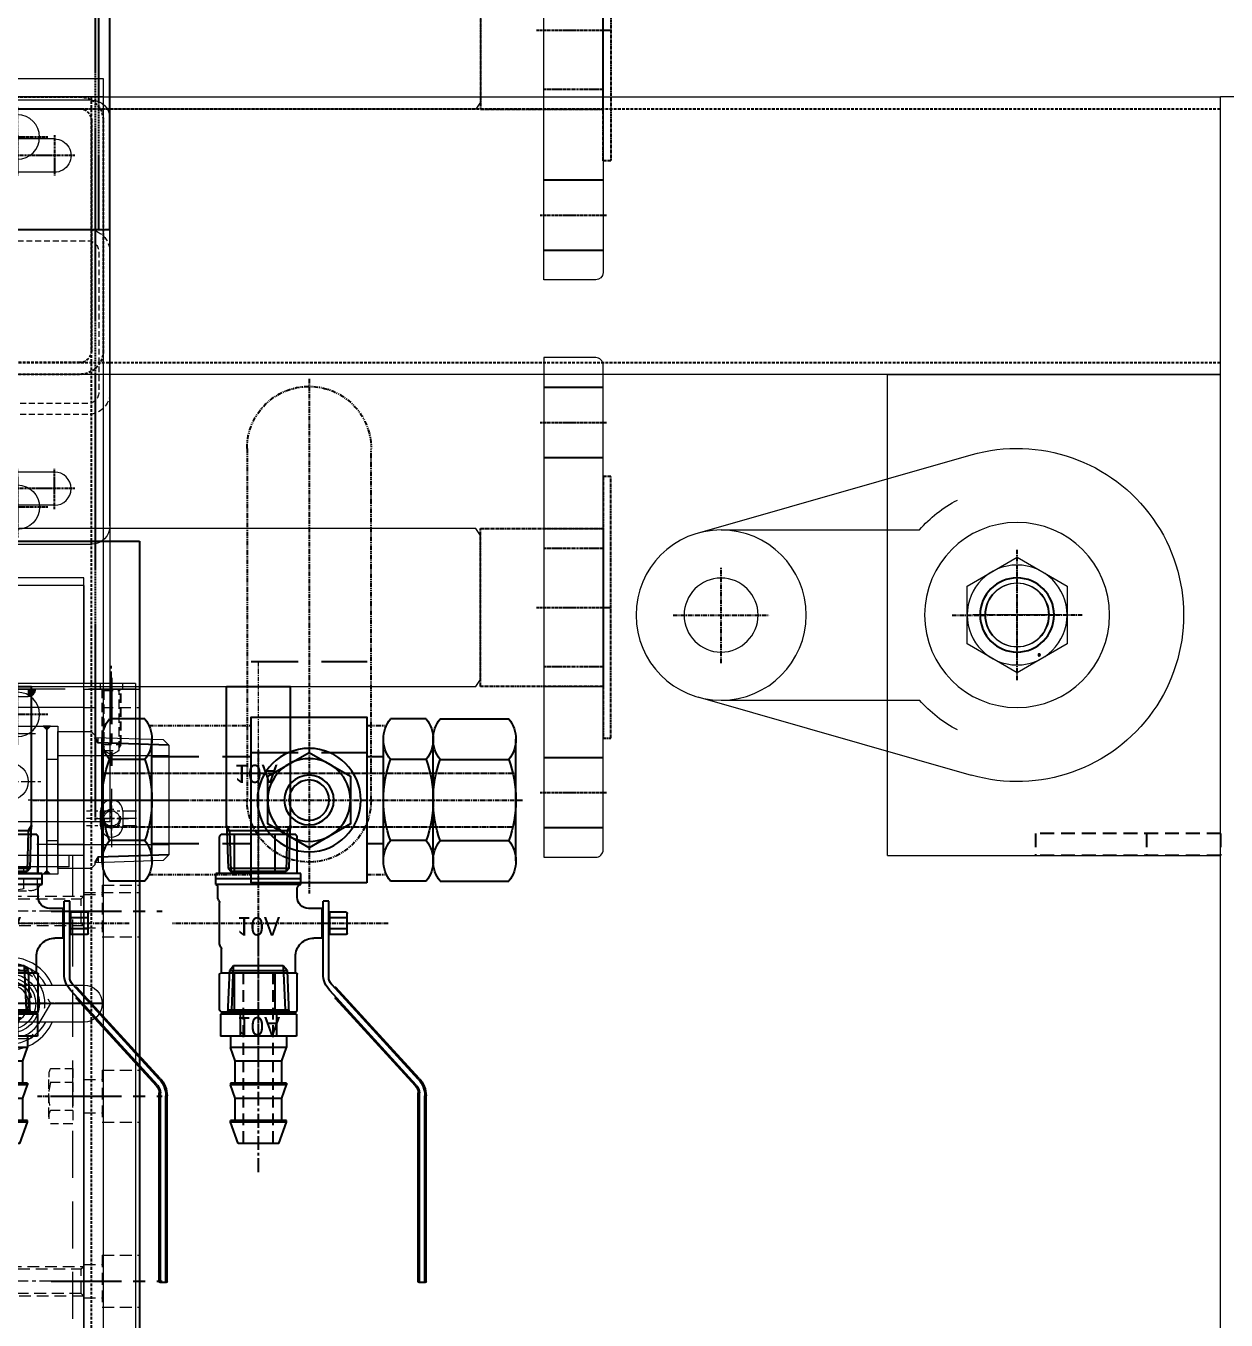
# Model space of a CAD drawing. Header units: millimetres. Extents: x -32759 to 129432, y 390 to 54305.
# Drawn here: x 22069.1 to 22393.5, y 25416.4 to 25766.1 of the extents above; entities that cross this region are included whole.
import ezdxf

# ---------------------------------------------------------------- set-up
doc = ezdxf.new("R2010")
doc.units = ezdxf.units.MM
for name, pattern in [('AM_ISO08W050', [18, 12, -1.5, 3, -1.5]), ('CENTER', [2, 1.25, -0.25, 0.25, -0.25]), ('CENTER1', [10, 7, -1, 1, -1]), ('CENTER2', [28.575, 19.05, -3.175, 3.175, -3.175]), ('DASHED', [19.05, 12.7, -6.35]), ('HIDDEN', [0.375, 0.25, -0.125]), ('HIDDEN2', [4.7625, 3.175, -1.5875]), ('HIDDENX2', [19.05, 12.7, -6.35]), ('PHANTOM', [2.5, 1.25, -0.25, 0.25, -0.25, 0.25, -0.25]), ('PHANTOMX2', [5, 2.5, -0.5, 0.5, -0.5, 0.5, -0.5])]:
    doc.linetypes.add(name, pattern=pattern)
for name, color, linetype in [('01b', 30, 'Continuous'), ('01d', 211, 'Continuous'), ('02', 2, 'PHANTOM'), ('2', 2, 'DASHED'), ('3', 5, 'Continuous'), ('4', 102, 'Continuous'), ('44', 4, 'CENTER'), ('BALL-VALVE-1', 1, 'CENTER'), ('BALL-VALVE-2', 2, 'HIDDEN'), ('BALL-VALVE-3', 3, 'DASHED'), ('BALL-VALVE-4', 4, 'PHANTOM'), ('BALL-VALVE-5', 7, 'Continuous'), ('BALL-VALVE-8', 8, 'Continuous'), ('BOM-UDEF', 3, 'Continuous'), ('CEN', 1, 'CENTER'), ('CENTER', 1, 'CENTER'), ('CL', 1, 'CENTER'), ('H', 2, 'HIDDEN'), ('HL', 2, 'HIDDEN'), ('PL', 5, 'PHANTOM'), ('RD', 5, 'Continuous'), ('THIN', 3, 'Continuous'), ('마크5', 254, 'Continuous')]:
    doc.layers.add(name, color=color, linetype=linetype)
doc.layers.add('1중심선', color=1, linetype='CENTER', lineweight=18)
doc.layers.add('_BODY', color=7, linetype='Continuous', lineweight=13)
doc.styles.add('H', font='')
doc.styles.get('H').set_extended_font_data('Dotum')

# ---------------------------------------------------------------- blocks, each defined once
blk = doc.blocks.new('tyuserw')
at = {"ltscale": 0.5}
for p, q in [((207682.54, 29889.07), (206582.54, 29889.07)), ((207682.54, 29889.07), (207682.54, 29814.07)), ((206582.54, 29814.07), (207682.54, 29814.07))]:
    blk.add_line(p, q, dxfattribs=at)
at = {"layer": 'HL', "ltscale": 3}
for p, q in [((206582.54, 29885.87), (207682.54, 29885.87)), ((206582.54, 29817.27), (207682.54, 29817.27))]:
    blk.add_line(p, q, dxfattribs=at)
blk = doc.blocks.new('r6urtwtw')
at = {"ltscale": 0.5}
for p in [(208348.3, 30972.38), (205988.3, 30897.38)]:
    blk.add_line(p, (208348.3, 30897.38), dxfattribs=at)
blk = doc.blocks.new('5ysrgsds')
at = {"color": 1, "linetype": 'AM_ISO08W050'}
for p, q in [((32769.17, -91740.58), (32769.17, -91764.58)), ((32757.17, -91752.58), (32781.17, -91752.58))]:
    blk.add_line(p, q, dxfattribs=at)
at = {"color": 3}
blk.add_circle((32769.17, -91752.58), 8.65, dxfattribs=at)
at = {"color": 1}
blk.add_arc((32769.17, -91752.58), 10, 270, 180, dxfattribs=at)
blk = doc.blocks.new('turwt')
at = {"color": 3}
for p, q in [((209511.67, 17710.88), (209421.67, 17710.88)), ((209421.67, 17710.88), (209421.67, 17580.88)), ((209511.67, 17710.88), (209511.67, 17580.88)), ((209511.67, 17580.88), (209421.67, 17580.88))]:
    blk.add_line(p, q, dxfattribs=at)
blk.add_blockref('5ysrgsds', (176707.5, 109398.46), dxfattribs=at)
blk = doc.blocks.new('6erwt')
at = {"layer": 'H', "ltscale": 15}
for p, q in [((209894.97, 17670.64), (209894.97, 17676.64)), ((209894.97, 17676.64), (209944.97, 17676.64)), ((209914.97, 17670.64), (209914.97, 17676.64)), ((209944.97, 17670.64), (209944.97, 17676.64)), ((209894.97, 17670.64), (209944.97, 17670.64))]:
    blk.add_line(p, q, dxfattribs=at)
blk = doc.blocks.new('HS_BOM', base_point=(-3113.55, 16316.28))
at = {"layer": 'BOM-UDEF'}
blk.add_circle((-3113.55, 16316.28), 0.25, dxfattribs=at)
blk = doc.blocks.new('jt-m20앙카조절좌-b')
for p, q in [((63882.05, 12636.07), (63956, 12657.24)), ((63888.38, 12636.96), (63942, 12636.96)), ((63968.38, 12629.55), (63954.88, 12621.76)), ((63981.88, 12621.76), (63968.38, 12629.55)), ((63954.88, 12621.76), (63954.88, 12606.17)), ((63981.88, 12606.17), (63981.88, 12621.76)), ((63954.88, 12606.17), (63968.38, 12598.37)), ((63968.38, 12598.37), (63981.88, 12606.17)), ((63882.05, 12591.85), (63956, 12570.69)), ((63888.38, 12590.96), (63942, 12590.96))]:
    blk.add_line(p, q)
for centre, radius in [((63968.38, 12613.96), 25), ((63888.38, 12613.96), 23), ((63968.38, 12613.96), 13.5), ((63888.38, 12613.96), 10), ((63968.38, 12613.96), 8.56)]:
    blk.add_circle(centre, radius)
for radius, start, end in [(45.01, 254.0289, 105.9711), (35, 117.4585, 138.9177), (35, 221.0823, 242.5415)]:
    blk.add_arc((63968.38, 12613.96), radius, start, end)
at = {"layer": 'CL'}
for p, q in [((63968.38, 12631.54), (63968.38, 12596.38)), ((63888.38, 12626.96), (63888.38, 12600.96)), ((63875.38, 12613.96), (63901.38, 12613.96)), ((63950.8, 12613.96), (63985.96, 12613.96))]:
    blk.add_line(p, q, dxfattribs=at)
at = {"layer": 'RD'}
blk.add_circle((63968.38, 12613.96), 10, dxfattribs=at)
at = {"layer": 'BOM-UDEF'}
blk.add_blockref('HS_BOM', (63974.38, 12624.76), dxfattribs=at)
blk = doc.blocks.new('etqwrw')
at = {"color": 0, "rotation": 270}
for name, p in [('turwt', (193448.45, 226652.08)), ('6erwt', (193482.69, 227125.38))]:
    blk.add_blockref(name, p, dxfattribs=at)
at = {"extrusion": (0, 0, -1), "zscale": -1, "rotation": 89.98150622363195}
blk.add_blockref('jt-m20앙카조절좌-b', (-198501.02, -46797.05), dxfattribs=at)
blk = doc.blocks.new('78544')
at = {"color": 0}
blk.add_blockref('r6urtwtw', (-16068.99, -6753.33), dxfattribs=at)
at = {"color": 0, "xscale": -1}
blk.add_blockref('etqwrw', (403233.65, 6913.65), dxfattribs=at)
at = {"color": 0, "rotation": 90}
blk.add_blockref('tyuserw', (222093.38, -183538.49), dxfattribs=at)
blk = doc.blocks.new('546YQQR3')
at = {"ltscale": 0.5}
for p, q in [((208098.28, 17591.14), (207248.28, 17591.14)), ((208098.28, 16766.14), (208098.28, 17591.14))]:
    blk.add_line(p, q, dxfattribs=at)
blk = doc.blocks.new('UYEWS')
blk.add_blockref('546YQQR3', (0, 293.69))
blk = doc.blocks.new('56WERWT')
at = {"ltscale": 0.5}
for p, q in [((208553.36, 12985.34), (207713.36, 12985.34)), ((207713.36, 12985.34), (207713.36, 12910.34)), ((208553.36, 12985.34), (208553.36, 12910.34)), ((207713.36, 12910.34), (208553.36, 12910.34))]:
    blk.add_line(p, q, dxfattribs=at)
at = {"layer": 'HL', "ltscale": 3}
for p, q in [((207713.36, 12982.14), (208553.36, 12982.14)), ((207713.36, 12913.54), (208553.36, 12913.54))]:
    blk.add_line(p, q, dxfattribs=at)
blk = doc.blocks.new('875654')
at = {"layer": 'HL', "ltscale": 3}
for p, q in [((237346.1, 2606.34), (237283.9, 2606.34)), ((237346.1, 2603.14), (237283.9, 2603.14)), ((237277.5, 2599.94), (237277.5, 2537.74)), ((237280.7, 2599.94), (237280.7, 2537.74)), ((237349.3, 2537.74), (237349.3, 2599.94)), ((237352.5, 2537.74), (237352.5, 2599.94)), ((237283.9, 2534.54), (237346.1, 2534.54)), ((237283.9, 2531.34), (237346.1, 2531.34))]:
    blk.add_line(p, q, dxfattribs=at)
for centre, radius, start, end in [((237283.9, 2599.94), 6.4, 90, 180), ((237346.1, 2599.94), 6.4, 0, 90), ((237283.9, 2599.94), 3.2, 90, 180), ((237346.1, 2599.94), 3.2, 0, 90), ((237283.9, 2537.74), 6.4, 180, 270), ((237283.9, 2537.74), 3.2, 180, 270), ((237346.1, 2537.74), 6.4, 270, 0), ((237346.1, 2537.74), 3.2, 270, 0)]:
    blk.add_arc(centre, radius, start, end, dxfattribs=at)
blk = doc.blocks.new('574534')
for name, p in [('UYEWS', (-13724.46, 3117.63)), ('56WERWT', (-14184.54, 8017.12))]:
    blk.add_blockref(name, p)
at = {"color": 0}
blk.add_blockref('875654', (-42983.68, 18396.12), dxfattribs=at)
blk = doc.blocks.new('AE4TV4SE5YR6Y')
at = {"color": 2, "linetype": 'HIDDENX2', "ltscale": 0.5}
blk.add_lwpolyline([(-7337.92, 5245.23), (-7326.95, 5245.23), (-7321.47, 5254.73), (-7326.95, 5264.23), (-7337.92, 5264.23), (-7343.41, 5254.73), (-7337.92, 5245.23)], dxfattribs=at)
blk.add_circle((-7332.44, 5254.73), 9.5, dxfattribs=at)
blk.add_circle((-7332.44, 5254.73), 5.05)
at = {"layer": 'CENTER'}
for p, q in [((-7332.44, 5267.23), (-7332.44, 5242.23)), ((-7346.41, 5254.73), (-7318.47, 5254.73))]:
    blk.add_line(p, q, dxfattribs=at)
at = {"layer": 'THIN'}
blk.add_arc((-7332.44, 5254.73), 6, 255, 165, dxfattribs=at)
blk = doc.blocks.new('A4TCES5YTRTY')
at = {"color": 2, "linetype": 'HIDDENX2', "ltscale": 0.2}
for p, q in [((-7334.14, 5176.05), (-7334.14, 5164.79)), ((-7334.72, 5174.17), (-7340.64, 5174.17)), ((-7334.72, 5166.67), (-7340.64, 5166.67))]:
    blk.add_line(p, q, dxfattribs=at)
blk.add_lwpolyline([(-7340.64, 5177.92), (-7334.72, 5177.92, -0.309401), (-7334.72, 5174.17, -0.154701), (-7334.72, 5166.67, -0.309401), (-7334.72, 5162.91), (-7340.64, 5162.91), (-7340.64, 5177.92)], format="xyb", dxfattribs=at)
at = {"layer": 'CENTER'}
blk.add_line((-7331.14, 5170.42), (-7343.64, 5170.42), dxfattribs=at)
blk = doc.blocks.new('A$C0981541C')
at = {"color": 3}
for p, q in [((365, 40), (-65, 40)), ((-65, 40), (-65, 0)), ((365, 0), (365, 40)), ((365, 0), (-65, 0))]:
    blk.add_line(p, q, dxfattribs=at)
at = {"color": 2, "linetype": 'HIDDENX2'}
for p, q in [((-62, 40), (-62, 4)), ((362, 4), (362, 40)), ((-65, 4), (-62, 4)), ((362, 4), (365, 4)), ((-65, 3), (365, 3))]:
    blk.add_line(p, q, dxfattribs=at)
at = {"color": 1, "linetype": 'CENTER', "ltscale": 3}
for p, q in [((-25, 34.44), (-25, 5.56)), ((325, 34.44), (325, 5.56)), ((-10.56, 20), (-39.44, 20)), ((310.56, 20), (339.44, 20))]:
    blk.add_line(p, q, dxfattribs=at)
at = {"color": 3}
for centre in [(-25, 20), (325, 20)]:
    blk.add_circle(centre, 7, dxfattribs=at)
at = {"extrusion": (0, 0, -1), "zscale": -1, "rotation": 90.00000000000004}
for p in [(5279.73, 7352.44), (4929.73, 7352.44)]:
    blk.add_blockref('AE4TV4SE5YR6Y', p, dxfattribs=at)
at = {"extrusion": (0, 0, -1), "xscale": -1, "zscale": -1}
blk.add_blockref('A4TCES5YTRTY', (-7278.64, -5150.42), dxfattribs=at)
at = {"xscale": -1}
blk.add_blockref('A4TCES5YTRTY', (-6978.64, -5150.42), dxfattribs=at)
at = {"extrusion": (0, 0, -1), "xscale": -1, "zscale": -1, "rotation": 270}
for p in [(-5170.42, 7343.64), (-5320.42, 7343.64), (-5470.42, 7343.64)]:
    blk.add_blockref('A4TCES5YTRTY', p, dxfattribs=at)
blk = doc.blocks.new('A$C4AA64E7E')
at = {"color": 3}
for p, q in [((-20, 0), (-20, -40)), ((-20, 0), (630, 0)), ((-20, -40), (630, -40))]:
    blk.add_line(p, q, dxfattribs=at)
at = {"color": 2, "linetype": 'HIDDENX2', "ltscale": 3}
blk.add_line((-5, 0), (-5, -3), dxfattribs=at)
at = {"color": 2, "linetype": 'HIDDENX2'}
blk.add_line((-20, -3), (630, -3), dxfattribs=at)
at = {"color": 1, "linetype": 'CENTER', "ltscale": 3}
blk.add_line((8.91, -20), (-8.91, -20), dxfattribs=at)
at = {"color": 3}
blk.add_circle((0, -20), 5, dxfattribs=at)
blk = doc.blocks.new('A$C50693D2F')
at = {"color": 0, "linetype": 'HIDDEN', "ltscale": 10}
for p, q in [((17.3, -6.06), (17.3, -11.06)), ((18.9, -6.49), (18.9, -10.62))]:
    blk.add_line(p, q, dxfattribs=at)
for points in [[(2.3, -6.06), (2.73, -6.49), (2.73, -10.62), (2.3, -11.06)], [(2.73, -6.49), (18.9, -6.49), (20.09, -8.56), (18.9, -10.62), (2.73, -10.62)]]:
    blk.add_lwpolyline(points, dxfattribs=at)
at = {"layer": 'CENTER', "ltscale": 10}
blk.add_line((-0.7, -8.56), (23.09, -8.56), dxfattribs=at)
at = {"layer": 'THIN', "color": 0, "linetype": 'HIDDEN', "ltscale": 10}
for points in [[(2.3, -6.06), (17.3, -6.06), (18.05, -6.49)], [(18.05, -10.62), (17.3, -11.06), (2.3, -11.06)]]:
    blk.add_lwpolyline(points, dxfattribs=at)
blk = doc.blocks.new('A$C48716A74')
at = {"color": 2}
for p, q in [((-15, -60), (-15, 460)), ((0, 460), (-15, 460)), ((0, -60), (0, 460)), ((0, -60), (-15, -60))]:
    blk.add_line(p, q, dxfattribs=at)
at = {"color": 0, "linetype": 'HIDDEN2'}
for p, q in [((0, 455), (-15, 455)), ((-5, 407), (-15, 407)), ((-5, 393), (-5, 407)), ((0, 405), (-15, 405)), ((0, 404.5), (-5, 404.5)), ((0, 395.5), (-5, 395.5)), ((-5, 393), (-15, 393)), ((-5, 357), (-15, 357)), ((-5, 343), (-5, 357)), ((0, 354.5), (-5, 354.5)), ((-5, 343), (-15, 343)), ((0, 345.5), (-5, 345.5)), ((-5, 307), (-15, 307)), ((-5, 293), (-5, 307)), ((0, 304.5), (-5, 304.5)), ((0, 295.5), (-5, 295.5)), ((-5, 293), (-15, 293)), ((0, 250), (-15, 250)), ((-5, 245), (-15, 245)), ((-5, 231), (-5, 245)), ((0, 242.5), (-5, 242.5)), ((-5, 231), (-15, 231)), ((0, 233.5), (-5, 233.5)), ((-5, 207), (-15, 207)), ((-5, 193), (-5, 207)), ((0, 203), (-15, 203)), ((0, 204.5), (-5, 204.5)), ((0, 197), (-15, 197)), ((-5, 193), (-15, 193)), ((0, 195.5), (-5, 195.5)), ((-5, 169), (-15, 169)), ((-5, 155), (-5, 169)), ((0, 166.5), (-5, 166.5)), ((0, 157.5), (-5, 157.5)), ((-5, 155), (-15, 155)), ((0, 150), (-15, 150)), ((-5, 107), (-15, 107)), ((-5, 93), (-5, 107)), ((0, 104.5), (-5, 104.5)), ((0, 95.5), (-5, 95.5)), ((-5, 93), (-15, 93)), ((-5, 57), (-15, 57)), ((-5, 43), (-5, 57)), ((0, 54.5), (-5, 54.5)), ((0, 45.5), (-5, 45.5)), ((-5, 43), (-15, 43)), ((-5, 7), (-15, 7)), ((-5, -7), (-5, 7)), ((0, 4.5), (-5, 4.5)), ((0, -5), (-15, -5)), ((0, -4.5), (-5, -4.5)), ((-5, -7), (-15, -7)), ((0, -55), (-15, -55))]:
    blk.add_line(p, q, dxfattribs=at)
at = {"color": 1, "linetype": 'CENTER', "ltscale": 3}
for p, q in [((-7.5, 429.58), (-7.5, 420.42)), ((-2.92, 425), (-12.08, 425)), ((-7.5, 279.58), (-7.5, 270.42)), ((-2.92, 275), (-12.08, 275)), ((-7.5, 129.58), (-7.5, 120.42)), ((-2.92, 125), (-12.08, 125)), ((-7.5, -20.42), (-7.5, -29.58)), ((-2.92, -25), (-12.08, -25))]:
    blk.add_line(p, q, dxfattribs=at)
at = {"color": 251, "linetype": 'HIDDEN', "ltscale": 10}
for points in [[(-15, 262), (-14.46, 262.54), (-14.46, 267.46), (-15, 268)], [(-14.46, 267.46), (-0.54, 267.46)], [(0, 262), (-0.54, 262.54), (-0.54, 267.46), (0, 268)], [(-0.54, 262.54), (-14.46, 262.54)], [(-15, 197), (-14.46, 197.54), (-14.46, 202.46), (-15, 203)], [(0, 197), (-0.54, 197.54), (-0.54, 202.46), (0, 203)], [(-14.46, 202.46), (-0.54, 202.46)], [(-0.54, 197.54), (-14.46, 197.54)], [(-15, 132), (-14.46, 132.54), (-14.46, 137.46), (-15, 138)], [(-14.46, 137.46), (-0.54, 137.46)], [(0, 132), (-0.54, 132.54), (-0.54, 137.46), (0, 138)], [(-0.54, 132.54), (-14.46, 132.54)]]:
    blk.add_lwpolyline(points, dxfattribs=at)
at = {"color": 3}
for centre in [(-7.5, 425), (-7.5, 275), (-7.5, 125), (-7.5, -25)]:
    blk.add_circle(centre, 2.1, dxfattribs=at)
for centre in [(-7.5, 425), (-7.5, 275), (-7.5, 125), (-7.5, -25)]:
    blk.add_arc(centre, 2.5, 254.966, 194.591)
at = {"layer": 'CEN', "color": 6, "linetype": 'CENTER2'}
for p, q in [((8.85, 430), (-21.19, 430)), ((8.85, -30), (-21.19, -30))]:
    blk.add_line(p, q, dxfattribs=at)
at = {"layer": 'CEN', "linetype": 'CENTER2'}
for p, q in [((8.85, 400), (-21.19, 400)), ((8.85, 400), (-21.19, 400)), ((8.85, 350), (-21.19, 350)), ((8.85, 350), (-21.19, 350)), ((8.85, 300), (-21.19, 300)), ((8.85, 300), (-21.19, 300)), ((8.85, 238), (-21.19, 238)), ((8.85, 238), (-21.19, 238)), ((8.85, 200), (-21.19, 200)), ((8.85, 200), (-21.19, 200)), ((8.85, 162), (-21.19, 162)), ((8.85, 162), (-21.19, 162)), ((8.85, 100), (-21.19, 100)), ((8.85, 100), (-21.19, 100)), ((8.85, 50), (-21.19, 50)), ((8.85, 50), (-21.19, 50)), ((8.85, 0), (-21.19, 0)), ((8.85, 0), (-21.19, 0))]:
    blk.add_line(p, q, dxfattribs=at)
at = {"layer": 'CENTER', "linetype": 'PHANTOMX2', "ltscale": 10}
for p, q in [((3, 265), (-18, 265)), ((3, 135), (-18, 135))]:
    blk.add_line(p, q, dxfattribs=at)
at = {"layer": 'THIN', "color": 251, "linetype": 'HIDDEN', "ltscale": 10}
for points in [[(-15, 268), (0, 268)], [(0, 262), (-15, 262)], [(-15, 203), (0, 203)], [(0, 197), (-15, 197)], [(-15, 138), (0, 138)], [(0, 132), (-15, 132)]]:
    blk.add_lwpolyline(points, dxfattribs=at)
at = {"ltscale": 10, "rotation": 270}
blk.add_blockref('A$C50693D2F', (1.06, 462.3), dxfattribs=at)
at = {"ltscale": 10, "xscale": -1, "rotation": 270}
blk.add_blockref('A$C50693D2F', (1.06, -62.3), dxfattribs=at)
blk = doc.blocks.new('WEVWE4TRCER5TY')
for p, q in [((-5658.66, 747.58), (-5658.66, 784.58)), ((-5647.79, 781.5), (-5647.79, 782.98)), ((-5658.66, 778.08), (-5628.66, 778.08)), ((-5658.66, 754.08), (-5628.66, 754.08)), ((-5647.79, 750.66), (-5647.79, 749.19))]:
    blk.add_line(p, q)
blk.add_lwpolyline([(-5658.66, 784.58), (-5649.66, 784.58), (-5648.66, 783.58), (-5648.66, 783.01), (-5630.19, 782.43), (-5628.66, 780.9), (-5628.66, 751.26), (-5630.19, 749.74), (-5648.66, 749.16), (-5648.66, 748.58), (-5649.66, 747.58), (-5658.66, 747.58)])
at = {"layer": 'CENTER'}
blk.add_line((-5665.47, 766.08), (-5623.92, 766.08), dxfattribs=at)
at = {"layer": 'THIN'}
for points in [[(-5628.66, 780.9), (-5647.79, 781.5), (-5648.66, 783.01)], [(-5628.66, 751.26), (-5647.79, 750.66), (-5648.66, 749.16)]]:
    blk.add_lwpolyline(points, dxfattribs=at)
blk = doc.blocks.new('A$C22B00287')
for points in [[(-80, 51), (-81, 52), (-79, 52)], [(-79, 12), (-80, 13), (-81, 12)]]:
    blk.add_hatch(color=256).paths.add_polyline_path(points)
for p, q in [((-81, 52), (-79, 52)), ((-81, 12), (-79, 12))]:
    blk.add_line(p, q)
at = {"color": 2, "linetype": 'HIDDEN2', "ltscale": 2}
for p, q in [((520, 50), (-80, 50)), ((-83, 43), (-80, 43)), ((-83, 21), (-80, 21)), ((-80, 14), (520, 14))]:
    blk.add_line(p, q, dxfattribs=at)
at = {"color": 1, "linetype": 'CENTER1', "ltscale": 2}
blk.add_line((-88, 32), (-75, 32), dxfattribs=at)
for points in [[(-81, 52), (-83, 52), (-83, 12), (-81, 12), (-80, 13), (-80, 51)], [(519, 52), (-79, 52), (-80, 51), (-80, 13), (-79, 12), (519, 12), (520, 13), (520, 51)]]:
    blk.add_lwpolyline(points, close=True)
at = {"xscale": -1}
blk.add_blockref('WEVWE4TRCER5TY', (-5741.66, -734.08), dxfattribs=at)
blk = doc.blocks.new('A$C1A602C20')
at = {"color": 3}
for p, q in [((503.16, -121.52), (-116.84, -121.52)), ((-116.84, -123.52), (-116.84, -121.52)), ((503.16, -123.52), (-116.84, -123.52))]:
    blk.add_line(p, q, dxfattribs=at)
blk = doc.blocks.new('A$C53025D84')
at = {"layer": 'BALL-VALVE-1'}
for p, q in [((123.76, 60.25), (123.76, -78.79)), ((181.53, -53.51), (65.99, -53.51))]:
    blk.add_line(p, q, dxfattribs=at)
at = {"layer": 'BALL-VALVE-2'}
for p, q in [((179.64, -46.25), (67.87, -46.25)), ((178.79, -60.78), (68.72, -60.78))]:
    blk.add_line(p, q, dxfattribs=at)
at = {"layer": 'BALL-VALVE-3'}
for p, q in [((139.43, -16.1), (108.08, -16.1)), ((108.11, -41.78), (103.64, -41.78)), ((139.43, -40.62), (108.08, -40.62)), ((166.23, -41.78), (139.4, -41.78)), ((108.11, -65.25), (103.64, -65.25)), ((166.23, -65.25), (139.4, -65.25))]:
    blk.add_line(p, q, dxfattribs=at)
at = {"layer": 'BALL-VALVE-4'}
for p, q in [((108.11, -33.4), (102.83, -33.4)), ((167.03, -33.4), (139.4, -33.4)), ((108.11, -73.63), (102.83, -73.63)), ((167.03, -73.63), (139.4, -73.63))]:
    blk.add_line(p, q, dxfattribs=at)
blk.add_lwpolyline([(106.99, -53.51), (106.99, 41.49, -1), (140.52, 41.49), (140.52, -53.51, -1), (106.99, -53.51, -1)], format="xyb", dxfattribs=at)
at = {"layer": 'BALL-VALVE-5'}
for p, q in [((88.31, -31.59), (69.79, -31.59)), ((92.14, -31.59), (101.72, -31.59)), ((168.14, -31.59), (177.72, -31.59)), ((67.87, -69.97), (67.87, -37.06)), ((90.23, -69.97), (90.23, -37.06)), ((90.23, -69.97), (90.23, -37.06)), ((103.64, -69.97), (103.64, -37.06)), ((166.23, -69.97), (166.23, -37.06)), ((179.64, -69.97), (179.64, -37.06)), ((88.31, -42.55), (69.79, -42.55)), ((92.14, -42.55), (101.72, -42.55)), ((168.14, -42.55), (177.72, -42.55)), ((88.31, -64.48), (69.79, -64.48)), ((92.14, -64.48), (101.72, -64.48)), ((168.14, -64.48), (177.72, -64.48)), ((88.31, -75.44), (69.79, -75.44)), ((92.14, -75.44), (101.72, -75.44)), ((168.14, -75.44), (177.72, -75.44))]:
    blk.add_line(p, q, dxfattribs=at)
for points in [[(108.11, -75.87), (139.4, -75.87), (139.4, -31.16), (108.11, -31.16)], [(123.76, -66.41), (134.92, -59.96), (134.92, -47.06), (123.76, -40.62), (112.59, -47.06), (112.59, -59.96)]]:
    blk.add_lwpolyline(points, close=True, dxfattribs=at)
for radius in [13.97, 11.17, 6.71]:
    blk.add_circle((123.76, -53.51), radius, dxfattribs=at)
for centre, radius, start, end in [((76.66, -37.07), 8.79, 141.4251, 218.5749), ((81.44, -37.07), 8.79, 321.4251, 38.5749), ((99.01, -37.07), 8.79, 141.4251, 218.5749), ((94.85, -37.07), 8.79, 321.4251, 38.5749), ((175.01, -37.07), 8.79, 141.4251, 218.5749), ((170.85, -37.07), 8.79, 321.4251, 38.5749), ((100.19, -53.51), 32.32, 160.1638, 199.8362), ((57.91, -53.51), 32.32, 340.1638, 19.8362), ((122.54, -53.51), 32.32, 160.1638, 199.8362), ((71.32, -53.51), 32.32, 340.1638, 19.8362), ((198.54, -53.51), 32.32, 160.1638, 199.8362), ((147.32, -53.51), 32.32, 340.1638, 19.8362), ((76.66, -69.96), 8.79, 141.4251, 218.5749), ((81.44, -69.96), 8.79, 321.4251, 38.5749), ((99.01, -69.96), 8.79, 141.4251, 218.5749), ((94.85, -69.96), 8.79, 321.4251, 38.5749), ((175.01, -69.96), 8.79, 141.4251, 218.5749), ((170.85, -69.96), 8.79, 321.4251, 38.5749)]:
    blk.add_arc(centre, radius, start, end, dxfattribs=at)
at = {"layer": 'BALL-VALVE-8'}
blk.add_circle((123.76, -53.51), 5.42, dxfattribs=at)
blk = doc.blocks.new('A$C66C32B64')
at = {"ltscale": 10}
blk.add_lwpolyline([(-8.93, 5), (31.07, 5, -1), (31.07, -5), (-8.93, -5, -1)], format="xyb", close=True, dxfattribs=at)
for radius, start, end in [(12.5, 23.5782, 156.4218), (10.91, 27.2772, 152.7228), (12.5, 203.5782, 336.4218), (10.91, 207.2772, 332.7228)]:
    blk.add_arc((11.07, 0), radius, start, end, dxfattribs=at)
at = {"layer": 'CENTER', "ltscale": 10}
for p, q in [((11.07, 12.5), (11.07, -12.5)), ((-13.93, 0), (36.07, 0))]:
    blk.add_line(p, q, dxfattribs=at)
blk = doc.blocks.new('A$C1D586A40')
at = {"ltscale": 10}
h = blk.add_hatch(color=256, dxfattribs=at)
h.dxf.hatch_style = 1
h.paths.add_polyline_path([(150, 85.76, 0.414214), (148, 83.76), (150, 83.76)])
at = {"color": 3}
for p, q in [((121, 82.26), (121, 605.26)), ((124.5, 116.76), (124.5, 120.76)), ((130.5, 120.76), (130.5, 116.76)), ((121, 82.26), (799, 82.26)), ((135, 55.76), (135, 82.26)), ((135, 55.76), (216, 55.76))]:
    blk.add_line(p, q, dxfattribs=at)
at = {"color": 1, "linetype": 'CENTER1'}
for p, q in [((130, 243.76), (164.42, 243.76)), ((130, 143.76), (164.42, 143.76))]:
    blk.add_line(p, q, dxfattribs=at)
at = {"color": 1, "linetype": 'CENTER', "ltscale": 3}
for p, q in [((140.56, 168.76), (169.44, 168.76)), ((127.5, 110.76), (127.5, 126.76)), ((120.75, 120.76), (134.25, 120.76)), ((120.75, 118.76), (134.25, 118.76)), ((120.75, 116.76), (134.25, 116.76)), ((127.5, 88.76), (127.5, 77.26))]:
    blk.add_line(p, q, dxfattribs=at)
at = {"color": 2, "linetype": 'HIDDENX2'}
for p, q in [((121, 83.76), (799, 83.76)), ((124.5, 83.76), (124.5, 82.26)), ((130.5, 83.76), (130.5, 82.26))]:
    blk.add_line(p, q, dxfattribs=at)
at = {"color": 2, "ltscale": 10}
blk.add_lwpolyline([(785, 451.31), (785, 633.76), (135, 633.76), (135, 53.76), (785, 53.76), (785, 252.03)], dxfattribs=at)
at = {"linetype": 'HIDDEN2'}
for points in [[(135, 247.76), (155, 247.76), (156.17, 247.09)], [(135, 247.76), (135.68, 247.09), (135.68, 240.44), (135, 239.76)], [(135.68, 247.09), (157.5, 247.09), (159.42, 243.76), (157.5, 240.44), (135.68, 240.44)], [(156.17, 240.44), (155, 239.76), (135, 239.76)], [(135, 147.76), (155, 147.76), (156.17, 147.09)], [(135, 147.76), (135.68, 147.09), (135.68, 140.44), (135, 139.76)], [(135.68, 147.09), (157.5, 147.09), (159.42, 143.76), (157.5, 140.44), (135.68, 140.44)], [(156.17, 140.44), (155, 139.76), (135, 139.76)]]:
    blk.add_lwpolyline(points, dxfattribs=at)
at = {"color": 3}
blk.add_circle((155, 168.76), 8, dxfattribs=at)
for centre, start, end in [((127.5, 120.76), 0, 180), ((127.5, 116.76), 180, 0)]:
    blk.add_arc(centre, 3, start, end, dxfattribs=at)
at = {"ltscale": 10}
blk.add_arc((150, 83.76), 2, 90, 180, dxfattribs=at)
for name, p in [('A$C48716A74', (135, 143.76)), ('A$C4AA64E7E', (155, 128.76))]:
    blk.add_blockref(name, p)
at = {"rotation": 270}
blk.add_blockref('A$C0981541C', (135, 493.76), dxfattribs=at)
at = {"ltscale": 10}
for name, p in [('A$C66C32B64', (143.93, 168.76)), ('A$C1A602C20', (266.84, 207.28))]:
    blk.add_blockref(name, p, dxfattribs=at)
at = {"xscale": -1, "rotation": 180}
blk.add_blockref('A$C22B00287', (225, 145.76), dxfattribs=at)
at = {"ltscale": 10, "xscale": -1, "rotation": 180}
blk.add_blockref('A$C53025D84', (-49.64, 60.25), dxfattribs=at)
blk = doc.blocks.new('asdfassas')
at = {"ltscale": 0.5}
for p, q in [((130716.24, 39725.74), (130716.24, 40325.74)), ((129956.24, 39725.74), (130716.24, 39725.74))]:
    blk.add_line(p, q, dxfattribs=at)
blk = doc.blocks.new('XCVBXCVBXCVBCXCBCXB')
at = {"layer": '01d'}
blk.add_blockref('asdfassas', (6141.43, -3692.74), dxfattribs=at)
blk = doc.blocks.new('7RYT')
blk.add_blockref('XCVBXCVBXCVBCXCBCXB', (170827.6, -771.94))
at = {"ltscale": 0.5, "xscale": -1}
blk.add_blockref('A$C1D586A40', (307805.26, 35217.29), dxfattribs=at)
blk = doc.blocks.new('A$C42802DEA')
for p, q in [((0.14, 45.77), (0.46, 55.97)), ((16.1, 56.77), (1.2, 56.77)), ((17.16, 45.77), (16.84, 55.97)), ((0, 44.33), (0.14, 45.77)), ((17.16, 45.77), (0.14, 45.77)), ((17.3, 44.33), (17.16, 45.77)), ((0, 44.33), (0, 6.77)), ((17.3, 44.33), (17.3, 6.77)), ((0, 6.77), (17.3, 6.77))]:
    blk.add_line(p, q)
at = {"layer": '1중심선'}
blk.add_line((8.65, 59.38), (8.65, 0), dxfattribs=at)
at = {"layer": '3'}
for p, q in [((0.46, 55.97), (1.2, 56.77)), ((16.84, 55.97), (0.46, 55.97)), ((16.84, 55.97), (16.1, 56.77))]:
    blk.add_line(p, q, dxfattribs=at)
at = {"layer": '4'}
for p, q in [((0.85, 45.77), (1.2, 56.77)), ((16.45, 45.77), (16.1, 56.77)), ((0.85, 45.77), (0, 44.33)), ((16.45, 45.77), (17.3, 44.33))]:
    blk.add_line(p, q, dxfattribs=at)
blk = doc.blocks.new('ASFSFSA')
blk.add_blockref('A$C42802DEA', (3027.06, -4148.87))
at = {"insert": (3029.27, -4116.01), "char_height": 5, "width": 22.7607, "attachment_point": 1, "style": 'H'}
blk.add_mtext('10A', dxfattribs=at)
blk = doc.blocks.new('BA-10S')
for p, q in [((-97, 45.1), (-97, 43.4)), ((-97, 45), (-46.61, 45)), ((-97, 43.5), (-45.81, 43.5)), ((-96.8, 45.3), (-46.61, 45.3)), ((-96.8, 43.2), (-45.81, 43.2)), ((-43.94, 42.45), (-20.41, 20.93)), ((-43.74, 42.67), (-18.18, 19.3)), ((-42.12, 43.2), (-16.57, 19.83)), ((-41.92, 43.42), (-17.32, 20.93)), ((-3, 23.7), (-3, 19)), ((-2.7, 24), (2.7, 24)), ((-1.5, 24), (-1.5, 19.3)), ((1.5, 24), (1.5, 19.3)), ((3, 23.7), (3, 19)), ((-14.5, 19), (6, 19)), ((-13.69, 17.5), (6, 17.5)), ((-4, 17.5), (-4, 15)), ((-3, 19.3), (3, 19.3)), ((4, 17.5), (4, 13.5)), ((6, 19), (6, 17.5)), ((-4, 17.2), (4, 17.2)), ((-24, 10.07), (-23.43, 10.5)), ((-23.43, 10.5), (-13.7, 10.5)), ((7, 10.5), (9.5, 10.5)), ((10.5, 11.5), (13.5, 11.5)), ((10.5, 11.5), (10.5, -11.5)), ((12, 11.5), (12, -11.5)), ((13.5, 11.5), (13.5, -11.5)), ((13.5, 10.5), (23.43, 10.5)), ((24, 10.07), (23.43, 10.5)), ((-24, 10.07), (-24, -10.07)), ((-13.5, 10.3), (-13.5, 10.2)), ((-13.5, 10.3), (-13.5, -10.3)), ((-13.3, 10), (-9, 10)), ((24, 10.07), (24, -10.07)), ((-24, 4.5), (-13.5, 4.5)), ((13.5, 4.5), (24, 4.5)), ((-24, -6.5), (-13.5, -6.5)), ((13.5, -6.5), (24, -6.5)), ((-24, -10.07), (-23.43, -10.5)), ((-13.3, -10), (-6.96, -10)), ((-6.45, -10.14), (-6.08, -10.36)), ((24, -10.07), (23.43, -10.5)), ((-23.43, -10.5), (-13.7, -10.5)), ((-5.57, -10.5), (5.6, -10.5)), ((6.17, -10.68), (6.38, -10.82)), ((6.95, -11), (10, -11)), ((10.5, -11.5), (13.5, -11.5)), ((13.5, -10.5), (23.43, -10.5))]:
    blk.add_line(p, q)
for centre, radius, start, end in [((-96.8, 45.1), 0.2, 90, 180), ((-96.8, 43.4), 0.2, 180, 270), ((-46.61, 38.5), 6.8, 46.3554, 90), ((-46.61, 38.5), 6.5, 46.3554, 90), ((-45.81, 40.5), 3, 46.3554, 90), ((-45.81, 40.5), 2.7, 46.3554, 90), ((-2.7, 23.7), 0.3, 90, 180), ((2.7, 23.7), 0.3, 360, 90), ((-20.14, 21.32), 0.474, 235.7453, 296.6473), ((-13.69, 24), 6.5, 226.3554, 270), ((12.9, 19.92), 30.25, 178.0935, 178.8456), ((-14.5, 22), 3, 226.3554, 270), ((-9, 15), 5, 270, 0), ((-13.7, 10.3), 0.2, 0, 90), ((7, 13.5), 3, 180, 270), ((9.5, 11.5), 1, 270, 0), ((-13.3, 10.2), 0.2, 180, 270), ((-13.7, -10.3), 0.2, 270, 0), ((-13.3, -10.2), 0.2, 90, 180), ((-6.96, -11), 1, 59.2005, 90), ((-5.57, -9.5), 1, 239.2005, 270), ((5.6, -11.5), 1, 55.4536, 90), ((6.95, -10), 1, 235.4536, 270), ((10, -11.5), 0.5, 0, 90)]:
    blk.add_arc(centre, radius, start, end)
at = {"layer": 'CENTER'}
for p, q in [((0, 35.04), (0, -23.24)), ((-40.44, 0), (47, 0))]:
    blk.add_line(p, q, dxfattribs=at)
blk = doc.blocks.new('A$C77996F6E')
blk.add_blockref('BA-10S', (97, 23.24))
blk = doc.blocks.new('ASFASFFFF')
at = {"rotation": 270}
blk.add_blockref('A$C77996F6E', (3012.47, -3981.1), dxfattribs=at)
at = {"insert": (3029.91, -4074.78), "char_height": 5, "width": 22.7607, "attachment_point": 1, "style": 'H'}
blk.add_mtext('10A', dxfattribs=at)
blk = doc.blocks.new('A$C58A02667')
at = {"color": 1, "linetype": 'CENTER', "ltscale": 3}
blk.add_line((10.25, 62.82), (10.25, 0), dxfattribs=at)
for p, q in [((4.75, 55.08), (2.65, 49.31)), ((15.75, 55.08), (4.75, 55.08)), ((15.75, 55.08), (17.85, 49.31)), ((2.65, 49.31), (2.65, 48.81)), ((17.85, 49.31), (2.65, 49.31)), ((17.85, 49.31), (17.85, 48.81)), ((17.85, 48.81), (2.65, 48.81)), ((3.95, 48.81), (3.95, 42.81)), ((16.55, 48.81), (16.55, 42.81)), ((3.95, 42.81), (2.65, 39.24)), ((3.95, 42.81), (16.55, 42.81)), ((16.55, 42.81), (17.85, 39.24)), ((17.85, 39.24), (2.65, 39.24)), ((2.65, 38.73), (2.65, 39.24)), ((17.85, 38.73), (2.65, 38.73)), ((17.85, 38.73), (2.65, 38.73)), ((3.95, 38.73), (3.95, 32.73)), ((16.55, 38.73), (16.55, 32.73)), ((17.85, 38.73), (17.85, 39.24)), ((3.95, 32.73), (2.65, 29.16)), ((3.95, 32.73), (16.55, 32.73)), ((16.55, 32.73), (17.85, 29.16)), ((17.85, 29.16), (2.65, 29.16)), ((2.65, 26.08), (2.65, 29.16)), ((17.85, 26.08), (17.85, 29.16)), ((0, 20.08), (0, 26.08)), ((20.5, 26.08), (0, 26.08)), ((5.34, 20.08), (5.34, 26.08)), ((15.16, 20.08), (15.16, 26.08)), ((20.5, 20.08), (20.5, 26.08)), ((20.5, 20.08), (0, 20.08)), ((2, 20.08), (2.5, 8.3)), ((18.5, 20.08), (2, 20.08)), ((18, 8.3), (18.5, 20.08)), ((3.5, 7.08), (2.5, 8.3)), ((2.5, 8.3), (18, 8.3)), ((16.96, 7.08), (3.5, 7.08)), ((18, 8.3), (16.96, 7.08))]:
    blk.add_line(p, q)
at = {"color": 2, "linetype": 'HIDDEN2'}
for p, q in [((6.05, 55.08), (6.25, 54.88)), ((6.25, 54.88), (6.25, 7.08)), ((14.45, 55.08), (14.25, 54.88)), ((14.25, 54.88), (14.25, 7.08))]:
    blk.add_line(p, q, dxfattribs=at)
at = {"color": 3}
for p, q in [((3.07, 19.08), (2, 20.08)), ((18.46, 19.08), (2.04, 19.08)), ((3.07, 19.08), (3.5, 7.08)), ((16.96, 7.08), (17.43, 19.08)), ((18.5, 20.08), (17.43, 19.08))]:
    blk.add_line(p, q, dxfattribs=at)
blk = doc.blocks.new('ASFDASFS')
blk.add_blockref('A$C58A02667', (2960.23, -4050.81))
at = {"insert": (2964.73, -4024.95), "char_height": 5, "width": 22.7607, "attachment_point": 1, "style": 'H'}
blk.add_mtext('10A', dxfattribs=at)
blk = doc.blocks.new('A$C33E11796')
for name, p in [('ASFASFFFF', (-3012.47, 4148.87)), ('ASFDASFS', (-2947.24, 4126)), ('ASFSFSA', (-3012.47, 4148.87))]:
    blk.add_blockref(name, p)
blk = doc.blocks.new('A$C782951C8')
at = {"layer": '44'}
for points in [[(47, 100.2), (50, 100.2), (50, 0), (47, 0)], [(0, 19.85), (47, 19.85), (47, 80.35), (0, 80.35)]]:
    blk.add_lwpolyline(points, close=True, dxfattribs=at)
blk = doc.blocks.new('A$C63697C70')
at = {"ltscale": 0.5}
for p, q in [((2, 135), (2, 0)), ((16, 135), (2, 135)), ((18, 2), (18, 133)), ((2, 88.85), (18, 88.85)), ((2, 46.15), (18, 46.15)), ((2, 0), (16, 0))]:
    blk.add_line(p, q, dxfattribs=at)
for centre, start, end in [((16, 133), 0, 90), ((16, 2), 270, 0)]:
    blk.add_arc(centre, 2, start, end, dxfattribs=at)
at = {"layer": 'CL', "ltscale": 0.5}
for p, q in [((1, 117.5), (19, 117.5)), ((0, 67.5), (20, 67.5)), ((1, 17.5), (19, 17.5))]:
    blk.add_line(p, q, dxfattribs=at)
at = {"layer": 'HL', "ltscale": 0.5}
for p, q in [((2, 127), (18, 127)), ((2, 108), (18, 108)), ((2, 27), (18, 27)), ((2, 8), (18, 8))]:
    blk.add_line(p, q, dxfattribs=at)
at = {"layer": 'PL', "ltscale": 0.5}
for p, q in [((2, 83.5), (18, 83.5)), ((2, 51.5), (18, 51.5))]:
    blk.add_line(p, q, dxfattribs=at)
blk = doc.blocks.new('A$C40CC65C4')
at = {"color": 5}
for p, q in [((39.31, 88.85), (496.89, 88.85)), ((496.89, 88.85), (498.1, 86.95)), ((498.1, 86.95), (498.1, 48.05)), ((496.89, 46.15), (39.31, 46.15)), ((498.1, 48.05), (496.89, 46.15))]:
    blk.add_line(p, q, dxfattribs=at)
at = {"ltscale": 0.5, "xscale": -1, "rotation": 180}
blk.add_blockref('A$C63697C70', (513.27, 135), dxfattribs=at)
at = {"layer": '마크5'}
for p in [(344.86, 82.08), (414.86, 82.08)]:
    blk.add_blockref('A$C33E11796', p, dxfattribs=at)
at = {"layer": '마크5', "xscale": 0.7057851236616769, "yscale": 0.7057851236616769, "zscale": 0.7057851236616769}
blk.add_blockref('A$C782951C8', (498.1, 32.14), dxfattribs=at)
blk = doc.blocks.new('cvxbxcbvbcx')
at = {"ltscale": 0.5}
for p, q in [((272564.95, 852.12), (272564.95, 857.12)), ((272564.95, 857.12), (272599.95, 857.12)), ((272589.95, 852.12), (272589.95, 857.12)), ((272599.95, 852.12), (272599.95, 857.12)), ((272564.95, 852.12), (272599.95, 852.12))]:
    blk.add_line(p, q, dxfattribs=at)
blk = doc.blocks.new('A$C4BC96E53')
at = {"ltscale": 0.5}
for p, q in [((0, 100), (0, 0)), ((0, 100), (50, 100)), ((50, 0), (50, 100)), ((0, 0), (50, 0))]:
    blk.add_line(p, q, dxfattribs=at)
at = {"layer": 'HL', "ltscale": 0.5}
for p, q in [((3, 0), (3, 100)), ((47, 0), (47, 100))]:
    blk.add_line(p, q, dxfattribs=at)
blk = doc.blocks.new('asdfasfdfas')
at = {"color": 2, "linetype": 'HIDDEN2', "ltscale": 0.5}
for p, q in [((298053.32, 11177), (298015.32, 11177)), ((298053.32, 11174), (298015.32, 11174)), ((298009.32, 11171), (298009.32, 11133)), ((298012.32, 11171), (298012.32, 11133)), ((298056.32, 11133), (298056.32, 11171)), ((298059.32, 11133), (298059.32, 11171)), ((298015.32, 11130), (298053.32, 11130)), ((298015.32, 11127), (298053.32, 11127))]:
    blk.add_line(p, q, dxfattribs=at)
for centre, radius, start, end in [((298015.32, 11171), 6, 90, 180), ((298053.32, 11171), 6, 0, 90), ((298015.32, 11171), 3, 90, 180), ((298053.32, 11171), 3, 0, 90), ((298015.32, 11133), 6, 180, 270), ((298015.32, 11133), 3, 180, 270), ((298053.32, 11133), 6, 270, 0), ((298053.32, 11133), 3, 270, 0)]:
    blk.add_arc(centre, radius, start, end, dxfattribs=at)
blk = doc.blocks.new('asdfasfsaf')
at = {"ltscale": 0.5}
for p, q in [((146035.57, 26838.89), (146035.57, 26688.89)), ((146085.57, 26838.89), (146035.57, 26838.89)), ((146085.57, 26688.89), (146085.57, 26838.89)), ((146085.57, 26688.89), (146035.57, 26688.89))]:
    blk.add_line(p, q, dxfattribs=at)
at = {"layer": 'HL', "ltscale": 0.5}
for p, q in [((146038.57, 26838.89), (146038.57, 26688.89)), ((146082.57, 26838.89), (146082.57, 26688.89))]:
    blk.add_line(p, q, dxfattribs=at)
blk = doc.blocks.new('cvnvbncncv')
at = {"ltscale": 0.5}
blk.add_circle((273246.11, 1122.79), 6, dxfattribs=at)
at = {"layer": 'CL', "ltscale": 0.5}
for p, q in [((273246.11, 1130.99), (273246.11, 1114.59)), ((273237.91, 1122.79), (273254.31, 1122.79))]:
    blk.add_line(p, q, dxfattribs=at)
blk = doc.blocks.new('A$C60526A79')
at = {"ltscale": 0.5}
for p, q in [((8.2, 14.2), (23.2, 14.2)), ((8.2, 2.2), (23.2, 2.2))]:
    blk.add_line(p, q, dxfattribs=at)
for centre, start, end in [((8.2, 8.2), 90, 270), ((23.2, 8.2), 270, 90)]:
    blk.add_arc(centre, 6, start, end, dxfattribs=at)
at = {"layer": 'CL', "ltscale": 0.5}
for p, q in [((8.2, 16.4), (8.2, 0)), ((23.2, 16.4), (23.2, 0)), ((0, 8.2), (31.4, 8.2))]:
    blk.add_line(p, q, dxfattribs=at)
blk = doc.blocks.new('A$C4ACD365A')
at = {"ltscale": 0.5}
for p, q in [((596, 50), (0, 50)), ((0, 50), (0, 25)), ((596, 50), (0, 50)), ((596, 25), (596, 50)), ((25, 0), (571, 0))]:
    blk.add_line(p, q, dxfattribs=at)
for centre, start, end in [((25, 25), 180, 270), ((571, 25), 270, 0)]:
    blk.add_arc(centre, 25, start, end, dxfattribs=at)
at = {"layer": 'HL', "ltscale": 0.5}
for p, q in [((308, 0), (308, 50)), ((596, 46), (0, 46))]:
    blk.add_line(p, q, dxfattribs=at)
for p in [(-273217.11, -1097.79), (-273061.11, -1097.79)]:
    blk.add_blockref('cvnvbncncv', p)
at = {"extrusion": (0, 0, -1), "zscale": -1}
for p in [(-273331.11, -1097.79), (-273487.11, -1097.79)]:
    blk.add_blockref('cvnvbncncv', p, dxfattribs=at)
at = {"ltscale": 0.5}
for p in [(325.3, 16.8), (381.3, 16.8), (490.3, 16.8), (546.3, 16.8)]:
    blk.add_blockref('A$C60526A79', p, dxfattribs=at)
at = {"layer": '02', "ltscale": 0.5}
for p in [(345.3, 16.8), (401.3, 16.8), (470.3, 16.8), (526.3, 16.8)]:
    blk.add_blockref('A$C60526A79', p, dxfattribs=at)
blk = doc.blocks.new('A$C218141AD')
at = {"ltscale": 0.5}
blk.add_circle((10, 10), 6.65, dxfattribs=at)
at = {"color": 1, "ltscale": 0.5}
blk.add_arc((10, 10), 8, 270, 180, dxfattribs=at)
at = {"layer": 'CL', "ltscale": 0.5}
for p, q in [((10, 20), (10, 0)), ((0, 10), (20, 10))]:
    blk.add_line(p, q, dxfattribs=at)
blk = doc.blocks.new('dgsdfgdsgdsdsfg')
at = {"ltscale": 0.5}
for p, q in [((147215.67, 24248.66), (147215.67, 24198.66)), ((147215.67, 24248.66), (147265.67, 24248.66)), ((147265.67, 24198.66), (147265.67, 24248.66)), ((147215.67, 24198.66), (147265.67, 24198.66))]:
    blk.add_line(p, q, dxfattribs=at)
blk.add_blockref('A$C218141AD', (147230.68, 24213.66), dxfattribs=at)
blk = doc.blocks.new('SDFGSFGD')
at = {"ltscale": 0.5}
for p, q in [((133133.74, -4724.9), (133133.74, -4714.9)), ((133142.74, -4724.9), (133142.74, -4714.9))]:
    blk.add_line(p, q, dxfattribs=at)
for centre, start, end in [((133138.24, -4714.9), 0, 180), ((133138.24, -4724.9), 180, 0)]:
    blk.add_arc(centre, 4.5, start, end, dxfattribs=at)
at = {"layer": 'CL', "ltscale": 0.5}
for p, q in [((133138.24, -4730.4), (133138.24, -4709.4)), ((133132.74, -4714.9), (133143.74, -4714.9)), ((133132.74, -4724.9), (133143.74, -4724.9))]:
    blk.add_line(p, q, dxfattribs=at)
blk = doc.blocks.new('SDFGSDGFSDGGF')
at = {"ltscale": 0.5}
for p, q in [((133128.24, -4599.9), (133238.24, -4599.9)), ((133123.24, -4844.9), (133123.24, -4604.9)), ((133243.24, -4604.9), (133243.24, -4844.9)), ((133238.24, -4849.9), (133128.24, -4849.9))]:
    blk.add_line(p, q, dxfattribs=at)
for centre, start, end in [((133128.24, -4604.9), 90, 180), ((133238.24, -4604.9), 0, 90), ((133128.24, -4844.9), 180, 270), ((133238.24, -4844.9), 270, 0)]:
    blk.add_arc(centre, 5, start, end, dxfattribs=at)
at = {"xscale": -1, "rotation": 180}
blk.add_blockref('SDFGSFGD', (0, -9339.8), dxfattribs=at)
at = {"rotation": 180}
blk.add_blockref('SDFGSFGD', (266366.47, -9339.8), dxfattribs=at)
for p in [(0, -5), (0, -110)]:
    blk.add_blockref('SDFGSFGD', p)
at = {"xscale": -1}
for p in [(266366.47, -5), (266366.47, -110)]:
    blk.add_blockref('SDFGSFGD', p, dxfattribs=at)
blk = doc.blocks.new('DSFGDFGSDGSDSG')
at = {"ltscale": 0.5}
for p, q in [((129264.6, -712.17), (129374.6, -712.17)), ((129374.6, -962.17), (129264.6, -962.17))]:
    blk.add_line(p, q, dxfattribs=at)
at = {"color": 2, "linetype": 'HIDDEN2', "ltscale": 0.5}
for p, q in [((129338.6, -712.17), (129300.6, -712.17)), ((129338.6, -715.17), (129300.6, -715.17)), ((129294.6, -718.17), (129294.6, -756.17)), ((129297.6, -718.17), (129297.6, -756.17)), ((129341.6, -756.17), (129341.6, -718.17)), ((129344.6, -756.17), (129344.6, -718.17)), ((129300.6, -759.17), (129338.6, -759.17)), ((129300.6, -762.17), (129338.6, -762.17)), ((129300.6, -912.17), (129338.6, -912.17)), ((129300.6, -915.17), (129338.6, -915.17)), ((129294.6, -956.17), (129294.6, -918.17)), ((129297.6, -956.17), (129297.6, -918.17)), ((129341.6, -918.17), (129341.6, -956.17)), ((129344.6, -918.17), (129344.6, -956.17)), ((129338.6, -959.17), (129300.6, -959.17)), ((129338.6, -962.17), (129300.6, -962.17))]:
    blk.add_line(p, q, dxfattribs=at)
for centre, radius, start, end in [((129300.6, -718.17), 6, 90, 180), ((129338.6, -718.17), 6, 0, 90), ((129300.6, -718.17), 3, 90, 180), ((129338.6, -718.17), 3, 0, 90), ((129300.6, -756.17), 6, 180, 270), ((129300.6, -756.17), 3, 180, 270), ((129338.6, -756.17), 6, 270, 0), ((129338.6, -756.17), 3, 270, 0), ((129300.6, -918.17), 6, 90, 180), ((129338.6, -918.17), 6, 0, 90), ((129300.6, -918.17), 3, 90, 180), ((129338.6, -918.17), 3, 0, 90), ((129300.6, -956.17), 6, 180, 270), ((129300.6, -956.17), 3, 180, 270), ((129338.6, -956.17), 6, 270, 0), ((129338.6, -956.17), 3, 270, 0)]:
    blk.add_arc(centre, radius, start, end, dxfattribs=at)
at = {"ltscale": 0.5}
blk.add_blockref('A$C4ACD365A', (129184.6, -762.17), dxfattribs=at)
for name, p in [('SDFGSDGFSDGGF', (-3863.64, 3887.73)), ('asdfasfsaf', (-16740.97, -27601.06)), ('asdfasfsaf', (-16590.97, -27601.06)), ('asdfasfdfas', (-168564.72, -12089.17))]:
    blk.add_blockref(name, p)
at = {"xscale": -1, "rotation": 180}
blk.add_blockref('asdfasfdfas', (-168564.72, 10414.83), dxfattribs=at)
at = {"ltscale": 0.5, "xscale": -1, "rotation": 180}
blk.add_blockref('A$C4ACD365A', (129184.6, -912.17), dxfattribs=at)
at = {"layer": '01b', "ltscale": 0.5, "xscale": -1, "rotation": 270}
blk.add_blockref('A$C4BC96E53', (129344.6, -762.17), dxfattribs=at)
at = {"layer": '01b', "ltscale": 0.5, "rotation": 270}
blk.add_blockref('A$C4BC96E53', (129344.6, -912.17), dxfattribs=at)
at = {"layer": '02'}
for p in [(-17771.07, -24960.82), (-17771.07, -25160.82)]:
    blk.add_blockref('dgsdfgdsgdsdsfg', p, dxfattribs=at)
at = {"layer": '2'}
blk.add_blockref('cvxbxcbvbcx', (-143305.35, -1608.29), dxfattribs=at)
at = {"layer": '2', "xscale": -1}
blk.add_blockref('cvxbxcbvbcx', (401944.55, -1608.29), dxfattribs=at)
at = {"layer": '2', "xscale": -1, "rotation": 180}
blk.add_blockref('cvxbxcbvbcx', (-143305.35, -66.04), dxfattribs=at)
at = {"layer": '2', "rotation": 180}
blk.add_blockref('cvxbxcbvbcx', (401944.55, -66.04), dxfattribs=at)
blk = doc.blocks.new('A$C6B1324E4')
at = {"ltscale": 0.5, "rotation": 90}
blk.add_blockref('A$C40CC65C4', (249.85, 254.31), dxfattribs=at)
at = {"ltscale": 0.5, "xscale": -1, "rotation": 270}
blk.add_blockref('A$C40CC65C4', (270.85, 254.31), dxfattribs=at)
blk.add_blockref('DSFGDFGSDGSDSG', (-129060.16, 1364.43))
blk = doc.blocks.new('y8e5ey')
for name, p, rotation in [('78544', (120364.948, -179805.35), 90), ('574534', (117525.357, -181894.861), 90), ('7RYT', (404198.408, 47615.019), 180.0000000000476)]:
    blk.add_blockref(name, p, dxfattribs=dict(rotation=rotation))
at = {"ltscale": 0.5, "rotation": 90}
blk.add_blockref('A$C6B1324E4', (97173.359, 12153.659), dxfattribs=at)
blk = doc.blocks.new('1')
at = {"color": 6, "xscale": -1}
blk.add_blockref('y8e5ey', (100575.763, -6800.077), dxfattribs=at)
blk = doc.blocks.new('sdfgsdfgcxvxbxcv')
blk.add_blockref('1', (266381.038, 132792.991))

msp = doc.modelspace()

# ---------------------------------------------------------------- block references
at = {"layer": '_BODY'}
msp.add_blockref('sdfgsdfgcxvxbxcv', (-248343.91, -112719.97), dxfattribs=at)

doc.saveas('drawing.dxf')
